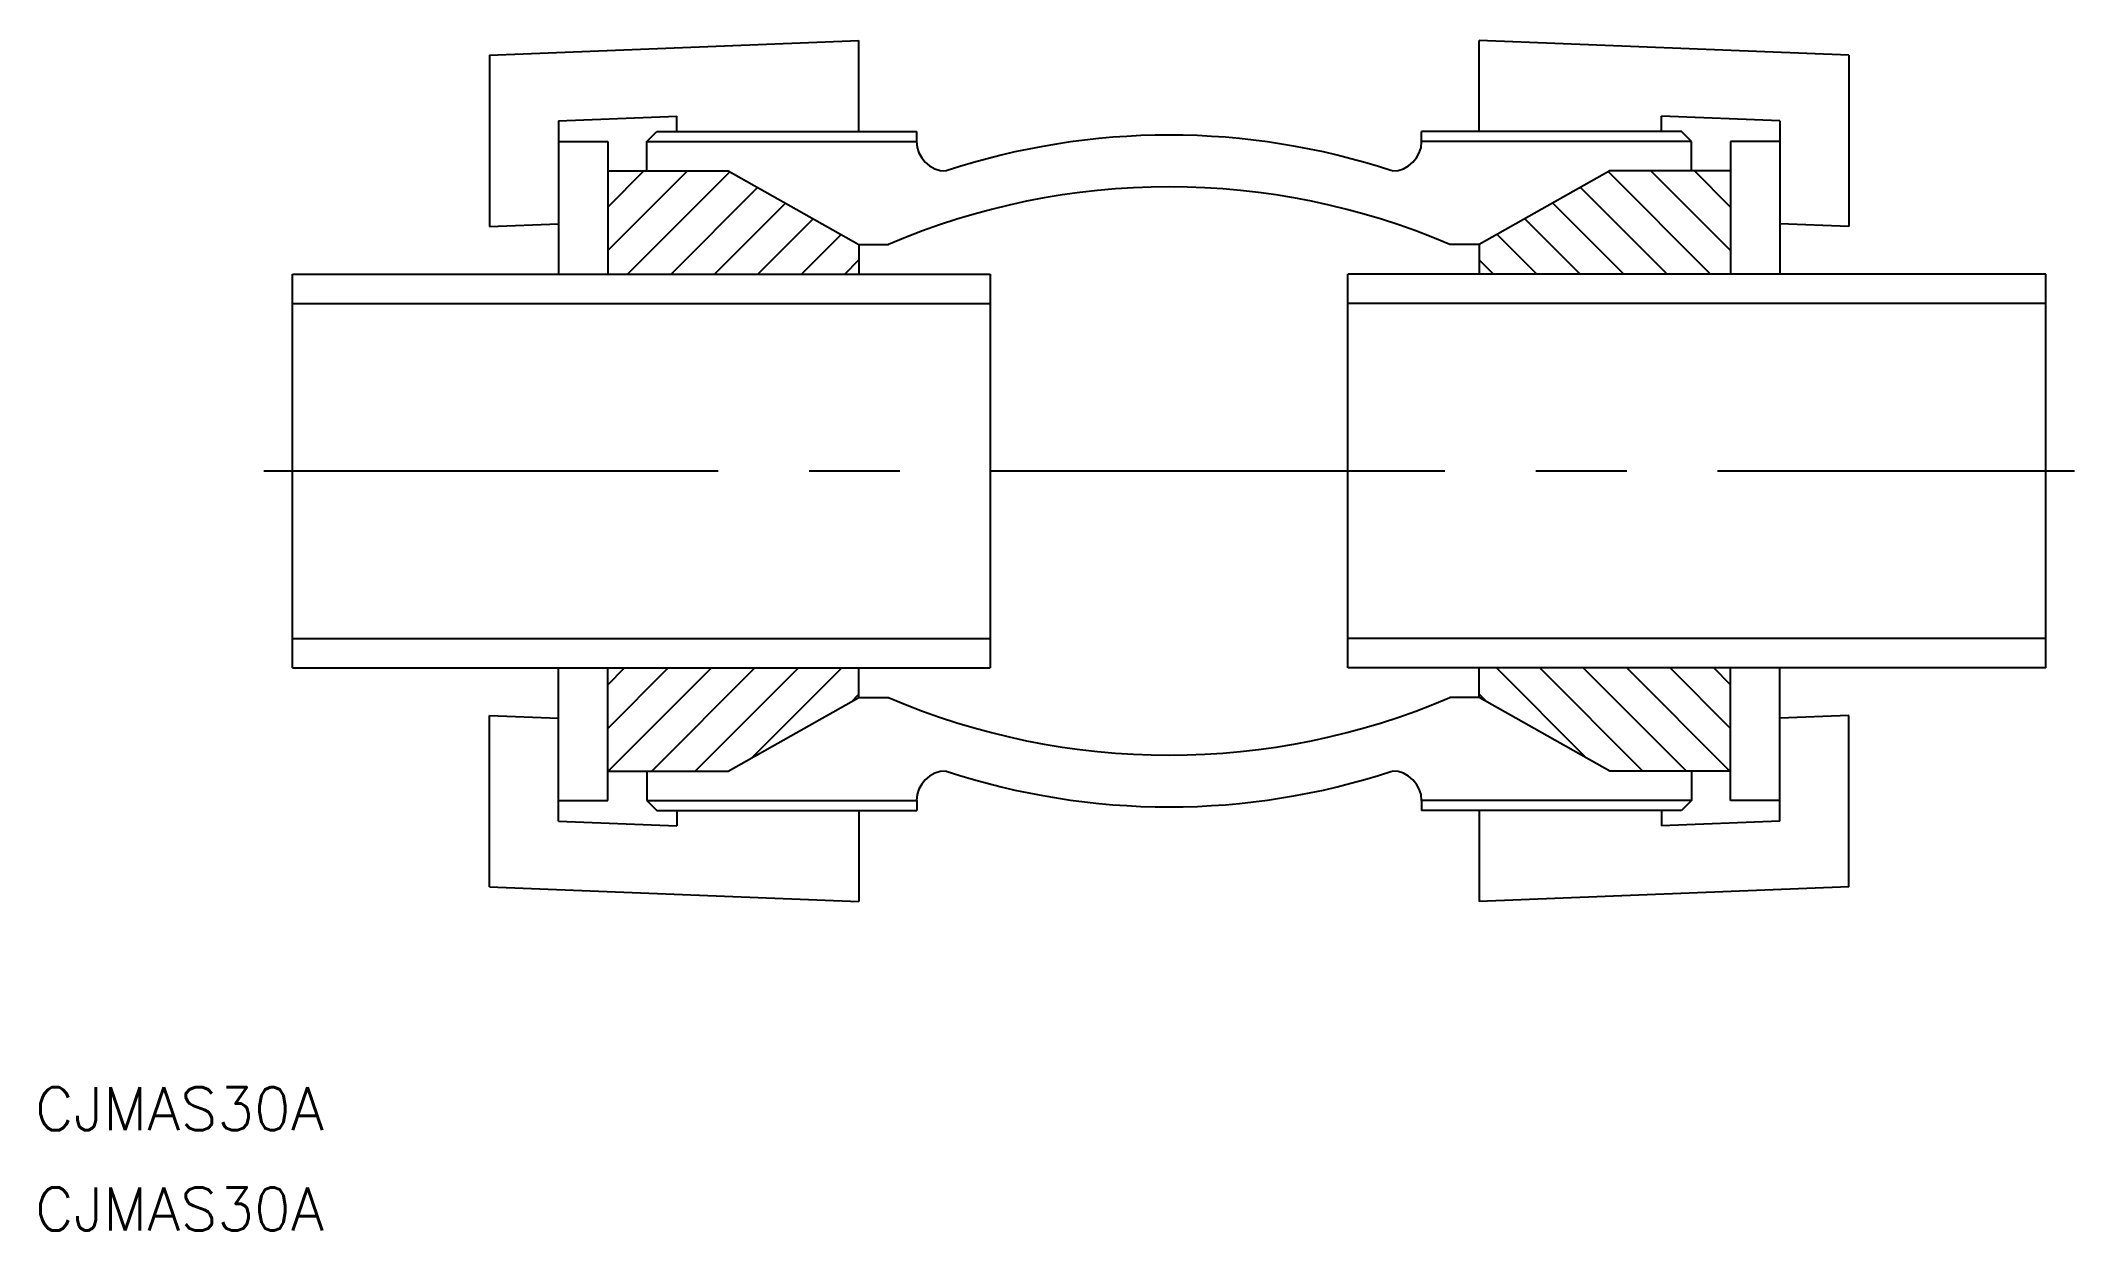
# Model space of a CAD drawing. Extents: x -79 to 63, y -53 to 30.
import ezdxf

# ---------------------------------------------------------------- set-up
doc = ezdxf.new("R2010")
doc.units = 0
doc.linetypes.add('CENTER', pattern=[50.8, 31.75, -6.35, 6.35, -6.35])
doc.layers.get('0').update_dxf_attribs({"linetype": 'CONTINUOUS'})
doc.layers.add('CENTER', color=1, linetype='CENTER')
doc.styles.get("Standard").update_dxf_attribs({"font": 'txt.shx', "height": 3, "bigfont": 'bigfont.shx'})

msp = doc.modelspace()

# ---------------------------------------------------------------- linework, layer by layer
at = {"color": 7, "linetype": 'CONTINUOUS'}
for p, q in [((-47.5, 29.06), (-21.68, 30.08)), ((-21.68, 23.73), (-21.68, 30.08)), ((47.5, 29.06), (21.68, 30.08)), ((21.68, 23.73), (21.68, 30.08)), ((-47.5, 29.06), (-47.5, 17.08)), ((47.5, 29.06), (47.5, 17.08)), ((-42.68, 24.48), (-34.42, 24.8)), ((-42.68, 24.48), (-42.68, 13.77)), ((-34.42, 23.73), (-34.42, 24.8)), ((42.68, 24.48), (34.42, 24.8)), ((34.42, 23.73), (34.42, 24.8)), ((42.68, 24.48), (42.68, 13.77)), ((-42.68, 23.04), (-39.24, 23.04)), ((-39.24, 23.04), (-39.24, 13.77)), ((-36.5, 23.04), (-35.81, 23.73)), ((-36.5, 20.98), (-36.5, 23.04)), ((-35.81, 23.73), (-17.64, 23.73)), ((-17.64, 23.04), (-17.64, 23.73)), ((35.81, 23.73), (17.64, 23.73)), ((17.64, 23.04), (17.64, 23.73)), ((36.5, 23.04), (35.81, 23.73)), ((36.5, 20.98), (36.5, 23.04)), ((39.24, 23.04), (39.24, 13.77)), ((42.68, 23.04), (39.24, 23.04)), ((-39.24, 20.98), (-30.81, 20.98)), ((-30.81, 20.98), (-21.68, 15.83)), ((30.81, 20.98), (21.68, 15.83)), ((39.24, 20.98), (30.81, 20.98)), ((-47.5, 17.08), (-42.68, 17.27)), ((47.5, 17.08), (42.68, 17.27)), ((-21.68, 15.83), (-19.61, 15.83)), ((-21.68, 15.83), (-21.68, 13.77)), ((21.68, 15.83), (19.61, 15.83)), ((21.68, 15.83), (21.68, 13.77)), ((-61.27, -13.77), (-61.27, 13.77)), ((-61.27, 13.77), (-12.5, 13.77)), ((-12.5, 13.77), (-12.5, -13.77)), ((61.27, 13.77), (12.5, 13.77)), ((12.5, -13.77), (12.5, 13.77)), ((61.27, -13.77), (61.27, 13.77)), ((-61.27, 11.7), (-12.5, 11.7)), ((61.27, 11.7), (12.5, 11.7)), ((-61.27, -11.7), (-12.5, -11.7)), ((61.27, -11.7), (12.5, -11.7)), ((-61.27, -13.77), (-12.5, -13.77)), ((-42.68, -24.48), (-42.68, -13.77)), ((-39.24, -23.04), (-39.24, -13.77)), ((-21.68, -15.83), (-21.68, -13.77)), ((61.27, -13.77), (12.5, -13.77)), ((21.68, -15.83), (21.68, -13.77)), ((39.24, -23.04), (39.24, -13.77)), ((42.68, -24.48), (42.68, -13.77)), ((-30.81, -20.98), (-21.68, -15.83)), ((-21.68, -15.83), (-19.61, -15.83)), ((21.68, -15.83), (19.61, -15.83)), ((30.81, -20.98), (21.68, -15.83)), ((-47.5, -17.08), (-42.68, -17.27)), ((-47.5, -29.06), (-47.5, -17.08)), ((47.5, -17.08), (42.68, -17.27)), ((47.5, -29.06), (47.5, -17.08)), ((-39.24, -20.98), (-30.81, -20.98)), ((-36.5, -20.98), (-36.5, -23.04)), ((39.24, -20.98), (30.81, -20.98)), ((36.5, -20.98), (36.5, -23.04)), ((-42.68, -23.04), (-39.24, -23.04)), ((-36.5, -23.04), (-35.81, -23.73)), ((-35.81, -23.73), (-17.64, -23.73)), ((-34.42, -23.73), (-34.42, -24.8)), ((-21.68, -23.73), (-21.68, -30.08)), ((-17.64, -23.04), (-17.64, -23.73)), ((17.64, -23.04), (17.64, -23.73)), ((35.81, -23.73), (17.64, -23.73)), ((21.68, -23.73), (21.68, -30.08)), ((34.42, -23.73), (34.42, -24.8)), ((36.5, -23.04), (35.81, -23.73)), ((42.68, -23.04), (39.24, -23.04)), ((-42.68, -24.48), (-34.42, -24.8)), ((42.68, -24.48), (34.42, -24.8)), ((-47.5, -29.06), (-21.68, -30.08)), ((47.5, -29.06), (21.68, -30.08))]:
    msp.add_line(p, q, dxfattribs=at)
at = {"color": 3, "linetype": 'CONTINUOUS'}
for p, q in [((-36.5, 23.04), (-17.64, 23.04)), ((36.5, 23.04), (17.64, 23.04)), ((-39.24, 15.41), (-33.67, 20.98)), ((-39.24, 18.45), (-36.71, 20.98)), ((-37.85, 13.77), (-30.7, 20.92)), ((37.85, 13.77), (30.7, 20.92)), ((39.24, 15.41), (33.67, 20.98)), ((39.24, 18.45), (36.71, 20.98)), ((-34.81, 13.77), (-28.76, 19.82)), ((-31.77, 13.77), (-26.81, 18.73)), ((31.77, 13.77), (26.81, 18.73)), ((34.81, 13.77), (28.76, 19.82)), ((-28.74, 13.77), (-24.87, 17.63)), ((28.74, 13.77), (24.87, 17.63)), ((-25.7, 13.77), (-22.93, 16.54)), ((25.7, 13.77), (22.93, 16.54)), ((-22.67, 13.77), (-21.68, 14.76)), ((22.67, 13.77), (21.68, 14.76)), ((-39.24, -14.95), (-38.06, -13.77)), ((-39.24, -17.99), (-35.02, -13.77)), ((-39.2, -20.98), (-31.99, -13.77)), ((-36.16, -20.98), (-28.95, -13.77)), ((-33.12, -20.98), (-25.91, -13.77)), ((-29.16, -20.05), (-22.88, -13.77)), ((29.16, -20.05), (22.88, -13.77)), ((33.12, -20.98), (25.91, -13.77)), ((36.16, -20.98), (28.95, -13.77)), ((39.2, -20.98), (31.99, -13.77)), ((39.24, -17.99), (35.02, -13.77)), ((39.24, -14.95), (38.06, -13.77)), ((-22.2, -16.13), (-21.68, -15.6)), ((22.2, -16.13), (21.68, -15.6)), ((-36.5, -23.04), (-17.64, -23.04)), ((36.5, -23.04), (17.64, -23.04))]:
    msp.add_line(p, q, dxfattribs=at)
at = {"color": 7, "linetype": 'CONTINUOUS'}
for centre, radius, start, end in [((-15.58, 23.04), 2.07, 180, 270), ((0, -26.27), 49.75, 71.757, 108.243), ((15.58, 23.04), 2.07, 270, 360), ((15.58, 23.04), 2.07, 270, 360), ((0, -29.89), 49.75, 66.7858, 113.2142), ((0, 29.89), 49.75, 246.7858, 293.2142), ((-15.58, -23.04), 2.07, 90, 180), ((0, 26.27), 49.75, 251.757, 288.243), ((15.58, -23.04), 2.07, 0, 90), ((15.58, -23.04), 2.07, 0, 90)]:
    msp.add_arc(centre, radius, start, end, dxfattribs=at)
at = {"layer": 'CENTER', "color": 1, "linetype": 'CENTER'}
msp.add_line((-63.27, 0), (63.27, 0), dxfattribs=at)

# ---------------------------------------------------------------- texts
at = {"color": 7, "linetype": 'CONTINUOUS'}
for p in [(-79.26, -46.08), (-79.26, -53.08)]:
    msp.add_text('CJMAS30A', height=3, dxfattribs=at).set_placement(p)

doc.saveas('drawing.dxf')
